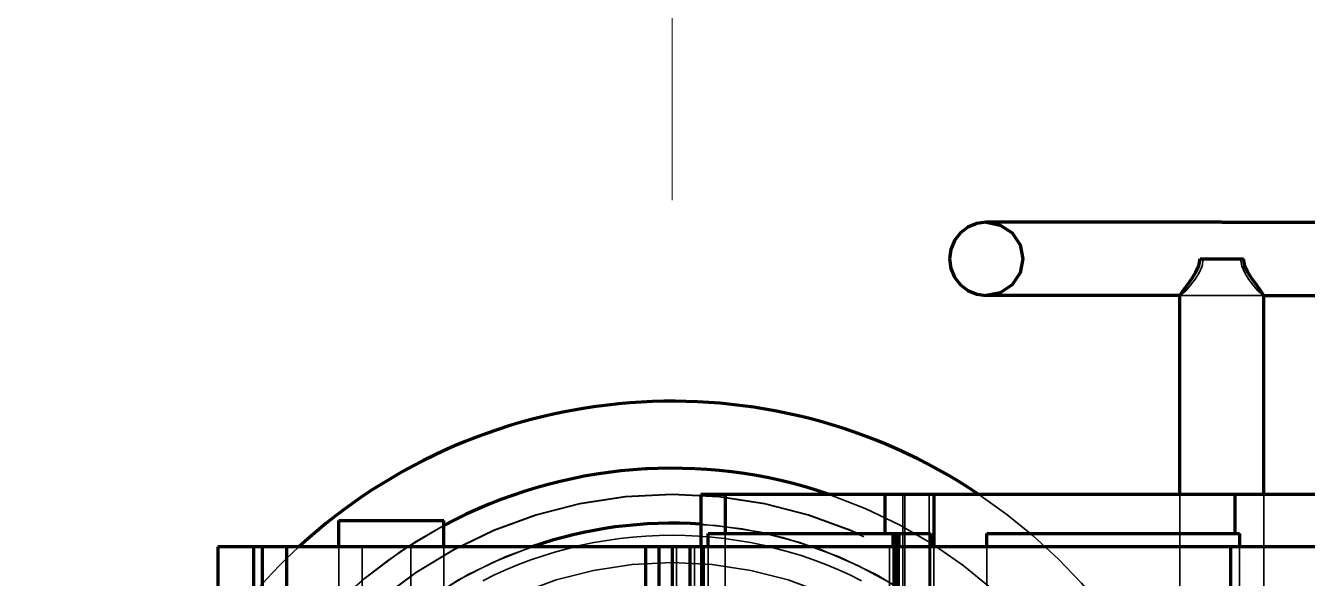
# Model space of a CAD drawing. Header units: millimetres. Extents: x 0 to 2208, y 0 to 420.
# Drawn here: x 88.014 to 92.911, y 94.258 to 96.371 of the extents above; entities that cross this region are included whole.
import ezdxf

# ---------------------------------------------------------------- set-up
doc = ezdxf.new("R2010")
doc.units = ezdxf.units.MM
doc.linetypes.add('IRAM-E-TRAZOS', pattern=[5, 4, -1])
doc.linetypes.add('IRAM-F-TRAZO-PUNTO', pattern=[20, 15, -2, 1, -2])
for name, color, linetype, lineweight in [('01-VISIBLE', 7, 'CONTINUOUS', 70), ('02-OCULTA', 4, 'IRAM-E-TRAZOS', 35), ('03-EJE', 1, 'IRAM-F-TRAZO-PUNTO', 18)]:
    doc.layers.add(name, color=color, linetype=linetype, lineweight=lineweight)

msp = doc.modelspace()

# ---------------------------------------------------------------- linework, layer by layer
at = {"layer": '01-VISIBLE'}
for p, q in [((92.4241, 94.5791), (92.4241, 95.3398)), ((92.7441, 94.5791), (92.7441, 95.3398)), ((90.6871, 94.5791), (90.5941, 94.5791)), ((90.5941, 94.5791), (90.5941, 94.3791)), ((90.6871, 94.5791), (90.6871, 94.4291)), ((91.2971, 94.5791), (90.6871, 94.5791)), ((91.2971, 94.5791), (91.2971, 94.4291)), ((91.4831, 94.5791), (91.2971, 94.5791)), ((92.6351, 94.5791), (91.4831, 94.5791)), ((91.4831, 94.5791), (91.4831, 94.3791)), ((92.6351, 94.4291), (92.6351, 94.5791)), ((93.7181, 94.5791), (92.6351, 94.5791)), ((89.2111, 94.3791), (89.2111, 94.4791)), ((89.6111, 94.3791), (89.6111, 94.4791)), ((90.6222, 94.3791), (90.6222, 94.4291)), ((90.6222, 94.4291), (90.6871, 94.4291)), ((90.6871, 94.4291), (91.2971, 94.4291)), ((91.2971, 94.4291), (91.4707, 94.4291)), ((91.3286, 94.3791), (91.3286, 94.4291)), ((91.3345, 94.3791), (91.3345, 94.4291)), ((91.3403, 94.3791), (91.3403, 94.4291)), ((91.3457, 94.3791), (91.3457, 94.4291)), ((91.3508, 94.3791), (91.3508, 94.4291)), ((91.4707, 94.4291), (91.4707, 94.3791)), ((91.686, 94.3791), (91.686, 94.4291)), ((91.686, 94.4291), (92.6351, 94.4291)), ((92.6351, 94.4291), (92.6518, 94.4291)), ((92.6518, 94.4291), (92.6518, 94.3791)), ((88.8841, 94.3791), (88.7481, 94.3791)), ((88.7481, 94.3791), (88.7481, 91.2791)), ((88.9181, 94.3791), (88.8841, 94.3791)), ((88.8841, 94.3791), (88.8841, 91.2791)), ((89.0111, 94.3791), (88.9181, 94.3791)), ((88.9181, 94.3791), (88.9181, 91.2791)), ((90.3821, 94.3791), (89.0111, 94.3791)), ((89.0111, 94.3791), (89.0111, 91.2791)), ((90.4331, 94.3791), (90.3821, 94.3791)), ((90.3821, 94.3791), (90.3821, 93.1639)), ((90.4841, 94.3791), (90.4331, 94.3791)), ((90.4331, 94.3791), (90.4331, 93.1753)), ((90.5521, 94.3791), (90.4841, 94.3791)), ((90.4841, 94.3791), (90.4841, 93.1791)), ((90.6031, 94.3791), (90.5521, 94.3791)), ((90.5521, 94.3791), (90.5521, 93.1724)), ((92.6181, 94.3791), (90.6031, 94.3791)), ((90.6031, 94.3791), (90.6031, 93.1582)), ((92.6181, 91.2791), (92.6181, 94.3791)), ((92.9901, 94.3791), (92.6181, 94.3791))]:
    msp.add_line(p, q, dxfattribs=at)
for points in [[(91.6841, 95.6191), (91.6478, 95.6143), (91.6141, 95.6003), (91.5851, 95.5781), (91.5628, 95.5491), (91.5488, 95.5153), (91.5441, 95.4791)], [(92.5841, 95.6191), (92.5341, 95.6191), (92.4841, 95.6191), (92.4341, 95.6191), (92.3841, 95.6191), (92.3341, 95.6191), (92.2841, 95.6191), (92.2341, 95.6191), (92.1841, 95.6191), (92.1341, 95.6191), (92.0841, 95.6191), (92.0341, 95.6191), (91.9841, 95.6191), (91.9341, 95.6191), (91.8841, 95.6191), (91.8341, 95.6191), (91.7841, 95.6191), (91.7341, 95.6191), (91.6841, 95.6191)], [(91.6841, 95.6191), (91.7376, 95.6084), (91.7831, 95.5781), (91.8134, 95.5326), (91.8241, 95.4791), (91.8134, 95.4255), (91.7831, 95.3801), (91.7376, 95.3497), (91.6841, 95.3391)], [(92.5841, 95.6191), (92.6341, 95.6191), (92.6841, 95.6191), (92.7341, 95.6191), (92.7841, 95.6191), (92.8341, 95.6191), (92.8841, 95.6191), (92.9341, 95.6191), (92.9841, 95.6191), (93.0341, 95.6191), (93.0841, 95.6191), (93.1341, 95.6191), (93.1841, 95.6191), (93.2341, 95.6191), (93.2841, 95.6191), (93.3341, 95.6191), (93.3841, 95.6191), (93.4341, 95.6191), (93.4841, 95.6191)], [(91.5441, 95.4791), (91.5488, 95.4428), (91.5628, 95.4091), (91.5851, 95.3801), (91.6141, 95.3578), (91.6478, 95.3438), (91.6841, 95.3391)], [(92.4241, 95.3398), (92.4385, 95.3623), (92.4547, 95.3838), (92.4706, 95.4055), (92.485, 95.4282), (92.4963, 95.4527), (92.5009, 95.4791)], [(92.5009, 95.4791), (92.5147, 95.4791), (92.5286, 95.4791), (92.5425, 95.4791), (92.5563, 95.4791), (92.5702, 95.4791), (92.5841, 95.4791)], [(92.5841, 95.4791), (92.5979, 95.4791), (92.6118, 95.4791), (92.6257, 95.4791), (92.6395, 95.4791), (92.6534, 95.4791), (92.6673, 95.4791)], [(92.7441, 95.3398), (92.7296, 95.3623), (92.7134, 95.3838), (92.6975, 95.4055), (92.6831, 95.4282), (92.6718, 95.4527), (92.6673, 95.4791)], [(92.4241, 95.3391), (92.3712, 95.3391), (92.3183, 95.3391), (92.2655, 95.3391), (92.2126, 95.3391), (92.1598, 95.3391), (92.1069, 95.3391), (92.0541, 95.3391), (92.0012, 95.3391), (91.9483, 95.3391), (91.8955, 95.3391), (91.8426, 95.3391), (91.7898, 95.3391), (91.7369, 95.3391), (91.6841, 95.3391)], [(91.6841, 95.3391), (91.6841, 95.3391), (91.6841, 95.3391), (91.6841, 95.3391), (91.6841, 95.3391), (91.6841, 95.3391), (91.6841, 95.3391)], [(92.4247, 95.3391), (92.4245, 95.3391), (92.4243, 95.3391), (92.4242, 95.3393), (92.4241, 95.3394), (92.4241, 95.3396), (92.4241, 95.3398)], [(92.7434, 95.3391), (92.7436, 95.3391), (92.7438, 95.3391), (92.7439, 95.3393), (92.744, 95.3394), (92.7441, 95.3396), (92.7441, 95.3398)], [(92.7441, 95.3391), (92.7969, 95.3391), (92.8498, 95.3391), (92.9026, 95.3391), (92.9555, 95.3391), (93.0083, 95.3391), (93.0612, 95.3391), (93.1141, 95.3391), (93.1669, 95.3391), (93.2198, 95.3391), (93.2726, 95.3391), (93.3255, 95.3391), (93.3783, 95.3391), (93.4312, 95.3391), (93.4841, 95.3391)], [(89.2111, 94.4791), (89.2444, 94.4791), (89.2777, 94.4791), (89.3111, 94.4791), (89.3444, 94.4791), (89.3777, 94.4791), (89.4111, 94.4791)], [(89.4111, 94.4791), (89.4444, 94.4791), (89.4777, 94.4791), (89.5111, 94.4791), (89.5444, 94.4791), (89.5777, 94.4791), (89.6111, 94.4791)]]:
    msp.add_lwpolyline(points, dxfattribs=at)
for radius, start, end in [(13.921, 0, 126.79733), (13.825, 0, 126.98212), (2.106, 56.1974, 132.6089), (1.85, 71.0754, 118.1572), (1.64, 86.1541, 109.0697)]:
    msp.add_arc((90.4841, 92.8291), radius, start, end, dxfattribs=at)
at = {"layer": '02-OCULTA'}
for p, q in [((90.5941, 94.5791), (90.6871, 94.5791)), ((90.6871, 94.5791), (91.3651, 94.5791)), ((90.6871, 94.5791), (90.6871, 93.1142)), ((91.3651, 94.5791), (91.3651, 91.0791)), ((91.3651, 94.5791), (91.3731, 94.5791)), ((91.3731, 94.5791), (91.3731, 94.2291)), ((91.3731, 94.5791), (91.4661, 94.5791)), ((91.4661, 94.5791), (91.4661, 94.2291)), ((91.4661, 94.5791), (94.4801, 94.5791)), ((92.4241, 91.0791), (92.4241, 94.5791)), ((92.4241, 91.0791), (92.4241, 94.5791)), ((92.7441, 91.0791), (92.7441, 94.5791)), ((92.7441, 91.0791), (92.7441, 94.5791)), ((91.3286, 94.4291), (90.6222, 94.4291)), ((91.3345, 94.4291), (91.3286, 94.4291)), ((91.3403, 94.4291), (91.3345, 94.4291)), ((91.3457, 94.4291), (91.3403, 94.4291)), ((91.3508, 94.4291), (91.3457, 94.4291)), ((91.4707, 94.4291), (91.3508, 94.4291)), ((92.6518, 94.4291), (91.686, 94.4291)), ((88.7481, 94.3791), (88.9181, 94.3791)), ((88.9181, 94.3791), (89.0111, 94.3791)), ((88.9181, 94.3791), (88.9181, 91.2791)), ((88.9181, 94.3791), (88.9181, 91.2791)), ((89.0111, 94.3791), (89.2991, 94.3791)), ((89.0111, 94.3791), (89.0111, 94.2223)), ((89.2111, 91.2791), (89.2111, 94.3791)), ((89.2111, 91.2791), (89.2111, 94.3791)), ((89.2991, 94.3791), (89.4851, 94.3791)), ((89.2991, 94.3791), (89.2991, 94.2291)), ((89.4851, 94.3791), (90.4331, 94.3791)), ((89.4851, 94.3791), (89.4851, 94.2291)), ((89.6111, 91.2791), (89.6111, 94.3791)), ((89.6111, 91.2791), (89.6111, 94.3791)), ((90.4331, 94.3791), (90.5011, 94.3791)), ((90.4331, 94.3791), (90.4331, 93.1753)), ((90.5011, 94.3791), (90.5691, 94.3791)), ((90.5011, 94.3791), (90.5011, 93.1786)), ((90.5691, 94.3791), (91.3141, 94.3791)), ((90.5691, 94.3791), (90.5691, 93.1686)), ((90.5941, 94.3791), (90.5941, 93.1613)), ((90.6222, 93.1507), (90.6222, 94.3791)), ((91.3141, 94.3791), (93.2611, 94.3791)), ((91.3141, 94.3791), (91.3141, 91.2791)), ((91.3286, 91.2791), (91.3286, 94.3791)), ((91.3345, 91.2791), (91.3345, 94.3791)), ((91.3403, 91.2791), (91.3403, 94.3791)), ((91.3457, 91.2791), (91.3457, 94.3791)), ((91.3508, 91.2791), (91.3508, 94.3791)), ((91.4707, 94.3791), (91.4707, 91.2791)), ((91.4831, 94.3791), (91.4831, 91.2791)), ((91.686, 91.2791), (91.686, 94.3791)), ((92.6518, 94.3791), (92.6518, 91.2791))]:
    msp.add_line(p, q, dxfattribs=at)
for points in [[(92.9183, 95.6191), (92.8669, 95.6191), (92.8155, 95.6191), (92.764, 95.6191), (92.7126, 95.6191), (92.6612, 95.6191), (92.6098, 95.6191), (92.5583, 95.6191), (92.5069, 95.6191), (92.4555, 95.6191), (92.404, 95.6191), (92.3526, 95.6191), (92.3012, 95.6191), (92.2498, 95.6191), (92.1983, 95.6191), (92.1469, 95.6191), (92.0955, 95.6191), (92.0441, 95.6191), (91.9926, 95.6191), (91.9412, 95.6191), (91.8898, 95.6191), (91.8383, 95.6191), (91.7869, 95.6191), (91.7355, 95.6191), (91.6841, 95.6191)], [(92.513, 95.4791), (92.5084, 95.4512), (92.4969, 95.4253), (92.4819, 95.4013), (92.4647, 95.3787), (92.446, 95.3574), (92.4247, 95.3391)], [(92.5009, 95.4791), (92.5147, 95.4791), (92.5286, 95.4791), (92.5425, 95.4791), (92.5563, 95.4791), (92.5702, 95.4791), (92.5841, 95.4791)], [(92.6552, 95.4791), (92.6315, 95.4791), (92.6078, 95.4791), (92.5841, 95.4791), (92.5604, 95.4791), (92.5367, 95.4791), (92.513, 95.4791)], [(92.513, 95.4791), (92.5248, 95.4791), (92.5367, 95.4791), (92.5485, 95.4791), (92.5604, 95.4791), (92.5722, 95.4791), (92.5841, 95.4791)], [(92.5841, 95.4791), (92.5979, 95.4791), (92.6118, 95.4791), (92.6257, 95.4791), (92.6395, 95.4791), (92.6534, 95.4791), (92.6673, 95.4791)], [(92.5841, 95.4791), (92.5959, 95.4791), (92.6078, 95.4791), (92.6196, 95.4791), (92.6315, 95.4791), (92.6433, 95.4791), (92.6552, 95.4791)], [(92.6552, 95.4791), (92.6598, 95.4512), (92.6712, 95.4253), (92.6863, 95.4013), (92.7034, 95.3787), (92.7221, 95.3574), (92.7434, 95.3391)], [(91.6841, 95.3391), (91.7355, 95.3391), (91.7869, 95.3391), (91.8384, 95.3391), (91.8898, 95.3391), (91.9412, 95.3391), (91.9927, 95.3391), (92.0441, 95.3391), (92.0955, 95.3391), (92.1469, 95.3391), (92.1984, 95.3391), (92.2498, 95.3391), (92.3012, 95.3391), (92.3527, 95.3391), (92.4041, 95.3391), (92.4555, 95.3391), (92.5069, 95.3391), (92.5584, 95.3391), (92.6098, 95.3391), (92.6612, 95.3391), (92.7126, 95.3391), (92.7641, 95.3391), (92.8155, 95.3391), (92.8669, 95.3391), (92.9184, 95.3391)], [(92.4247, 95.3391), (92.4246, 95.3391), (92.4245, 95.3391), (92.4244, 95.3391), (92.4243, 95.3391), (92.4242, 95.3391), (92.4241, 95.3391)], [(92.7434, 95.3391), (92.7435, 95.3391), (92.7436, 95.3391), (92.7437, 95.3391), (92.7439, 95.3391), (92.744, 95.3391), (92.7441, 95.3391)], [(92.7441, 94.5791), (92.6907, 94.5791), (92.6374, 94.5791), (92.5841, 94.5791), (92.5307, 94.5791), (92.4774, 94.5791), (92.4241, 94.5791)], [(92.4241, 94.5791), (92.4507, 94.5791), (92.4774, 94.5791), (92.5041, 94.5791), (92.5307, 94.5791), (92.5574, 94.5791), (92.5841, 94.5791)], [(92.5841, 94.5791), (92.6107, 94.5791), (92.6374, 94.5791), (92.6641, 94.5791), (92.6907, 94.5791), (92.7174, 94.5791), (92.7441, 94.5791)], [(89.6111, 94.4791), (89.5611, 94.4791), (89.5111, 94.4791), (89.4611, 94.4791), (89.4111, 94.4791), (89.3611, 94.4791), (89.3111, 94.4791), (89.2611, 94.4791), (89.2111, 94.4791)], [(89.7604, 94.2493), (89.8054, 94.2714), (89.851, 94.292), (89.8973, 94.3111), (89.9441, 94.3288), (89.9915, 94.345), (90.0394, 94.3598), (90.0877, 94.373), (90.1363, 94.3847), (90.1854, 94.3948), (90.2347, 94.4034), (90.2843, 94.4105), (90.3341, 94.416), (90.384, 94.4199), (90.434, 94.4223), (90.4841, 94.4231), (90.5341, 94.4223), (90.5842, 94.4199), (90.6341, 94.416), (90.6838, 94.4105), (90.7334, 94.4034), (90.7828, 94.3948), (90.8318, 94.3847), (90.8805, 94.373), (90.9288, 94.3598), (90.9767, 94.3451), (91.024, 94.3289), (91.0709, 94.3112), (91.1171, 94.292), (91.1628, 94.2714), (91.2077, 94.2493)], [(89.6111, 94.3791), (89.5611, 94.3791), (89.5111, 94.3791), (89.4611, 94.3791), (89.4111, 94.3791), (89.3611, 94.3791), (89.3111, 94.3791), (89.2611, 94.3791), (89.2111, 94.3791)], [(89.2111, 94.3791), (89.2444, 94.3791), (89.2777, 94.3791), (89.3111, 94.3791), (89.3444, 94.3791), (89.3777, 94.3791), (89.4111, 94.3791)], [(89.4111, 94.3791), (89.4444, 94.3791), (89.4777, 94.3791), (89.5111, 94.3791), (89.5444, 94.3791), (89.5777, 94.3791), (89.6111, 94.3791)]]:
    msp.add_lwpolyline(points, dxfattribs=at)
for radius in [13.921, 13.825, 13.825, 13.825, 13.505, 13.505, 13.505, 13.505, 13.505, 13.505, 13.505, 13.505, 13.185, 13.185, 13.185, 13.185, 1.85, 1.751, 1.751, 1.75, 1.75, 1.64, 1.49, 1.49]:
    msp.add_circle((90.4841, 92.8291), radius, dxfattribs=at)
for radius, start, end in [(1.85, 0, 71.0754), (2.106, 0, 56.1974), (1.85, 118.1572, -118.1572), (1.64, 0, 86.1541), (2.106, 132.6089, 147.6713), (1.64, 109.0697, 0)]:
    msp.add_arc((90.4841, 92.8291), radius, start, end, dxfattribs=at)
at = {"layer": '03-EJE'}
msp.add_line((90.4841, 78.7041), (90.4841, 106.9541), dxfattribs=at)

doc.saveas('drawing.dxf')
